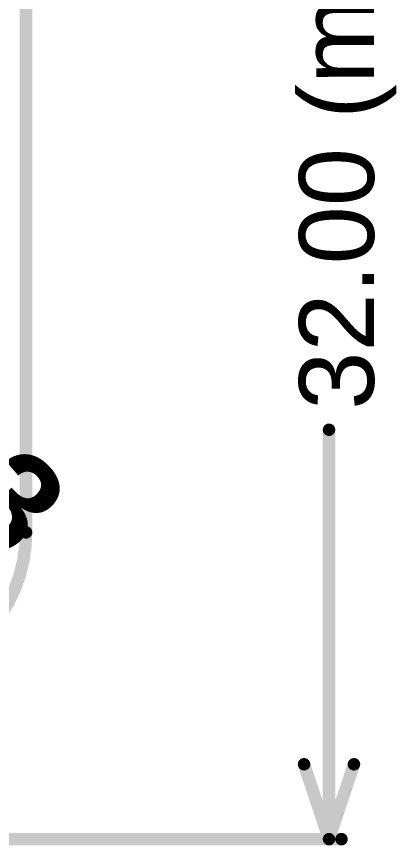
# Model space of a CAD drawing. Header units: inches. Extents: x 92 to 372, y 57 to 122.
# Drawn here: x 144.29 to 152.02, y 58.9 to 75.77 of the extents above; entities that cross this region are included whole.
import ezdxf

# ---------------------------------------------------------------- set-up
doc = ezdxf.new("R2010")
doc.units = ezdxf.units.IN
for name, color, linetype in [('Board Outline', 216, 'Continuous'), ('Dimension', 6, 'Continuous'), ('Top Overlay', 2, 'Continuous')]:
    doc.layers.add(name, color=color, linetype=linetype)
doc.styles.add('Arial', font='', dxfattribs={"height": 0.2})
doc.styles.add('Arial_Bold', font='', dxfattribs={"height": 0.2})
doc.styles.get('Arial').set_extended_font_data('Arial')
doc.styles.get('Arial_Bold').set_extended_font_data('Arial', bold=True)

msp = doc.modelspace()

# ---------------------------------------------------------------- linework, layer by layer
at = {"layer": 'Board Outline', "const_width": 0.254}
msp.add_lwpolyline([(144.48, 65.274), (144.48, 84.788)], dxfattribs=at)
msp.add_lwpolyline([(144.48, 65.274, -0.198912), (143.601, 63.152)], format="xyb", dxfattribs=at)
at = {"layer": 'Board Outline', "const_width": 0.127}
msp.add_lwpolyline([(144.416, 65.274, 1), (144.543, 65.274, 1)], format="xyb", close=True, dxfattribs=at)
msp.add_lwpolyline([(144.416, 65.274, 1), (144.543, 65.274, 1)], format="xyb", close=True, dxfattribs=at)
at = {"layer": 'Dimension', "const_width": 0.254}
for points in [[(150.647, 59.031), (150.647, 67.362)], [(150.139, 60.555), (150.647, 59.031)], [(150.647, 59.031), (151.155, 60.555)], [(138.067, 59.031), (150.901, 59.031)]]:
    msp.add_lwpolyline(points, dxfattribs=at)
at = {"layer": 'Dimension', "const_width": 0.127}
for points in [[(150.584, 67.362, 1), (150.711, 67.362, 1)], [(150.076, 60.555, 1), (150.203, 60.555, 1)], [(151.092, 60.555, 1), (151.219, 60.555, 1)], [(150.584, 59.031, 1), (150.711, 59.031, 1)], [(150.584, 59.031, 1), (150.711, 59.031, 1)], [(150.584, 59.031, 1), (150.711, 59.031, 1)], [(150.838, 59.031, 1), (150.965, 59.031, 1)]]:
    msp.add_lwpolyline(points, format="xyb", close=True, dxfattribs=at)

# ---------------------------------------------------------------- texts
at = {"layer": 'Dimension', "style": 'Arial'}
msp.add_text('32.00 (mm)', height=1.524, rotation=90, dxfattribs=at).set_placement((151.562, 67.769))
at = {"layer": 'Top Overlay', "style": 'Arial_Bold'}
msp.add_text('LED3', height=2, rotation=315, dxfattribs=at).set_placement((139.004, 69.697))

doc.saveas('drawing.dxf')
